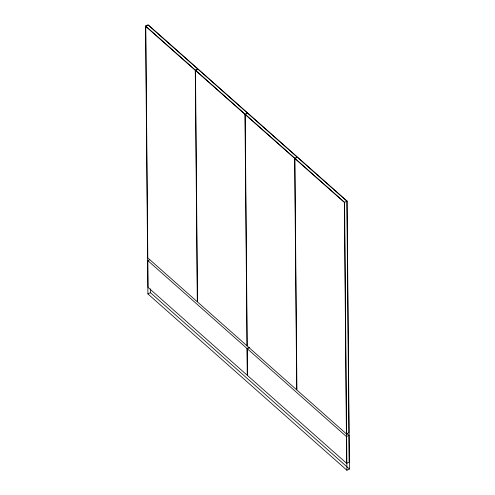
<?xml version="1.0" encoding="UTF-8"?>
<svg xmlns="http://www.w3.org/2000/svg" width="495" height="495" viewBox="0 0 495 495"><rect width="100%" height="100%" fill="white"/><g stroke="black" fill="none" stroke-linecap="round" stroke-linejoin="round"><path stroke-width="0.74" d="M145.567 25.988L148.079 24.75L347.094 201.094L349.433 469.012L346.921 470.25L147.906 293.906L145.567 25.988L344.582 202.331L346.921 470.25M145.784 26.445L148.29 25.208L197.777 69.059L195.271 70.296L197.295 301.777L147.807 257.926L145.784 26.445L195.271 70.296M195.488 70.482L197.994 69.244L247.481 113.095L244.976 114.333L246.993 345.813L197.505 301.962L195.488 70.482L244.976 114.333M245.186 114.524L247.692 113.281L297.179 157.132L294.673 158.369L296.697 389.856L247.203 346.005L245.186 114.524L294.673 158.369M294.884 158.561L297.396 157.323L346.884 201.174L348.901 432.655L346.395 433.892L296.907 390.041L294.884 158.561L344.371 202.412L346.395 433.892M147.826 260.605L247.017 348.492L247.253 375.284L148.061 287.397L147.826 260.605L149.707 259.677M147.906 293.906L150.418 292.669L150.381 288.808M344.371 202.412L347.094 201.094M247.017 348.492L249.523 347.255M346.618 433.292L348.925 435.334L349.161 462.126L346.655 463.363L247.463 375.476L247.228 348.684L249.109 347.756M346.655 463.363L346.42 436.571L348.925 435.334M247.228 348.684L346.42 436.571M150.418 292.669L349.433 469.012"/></g></svg>
